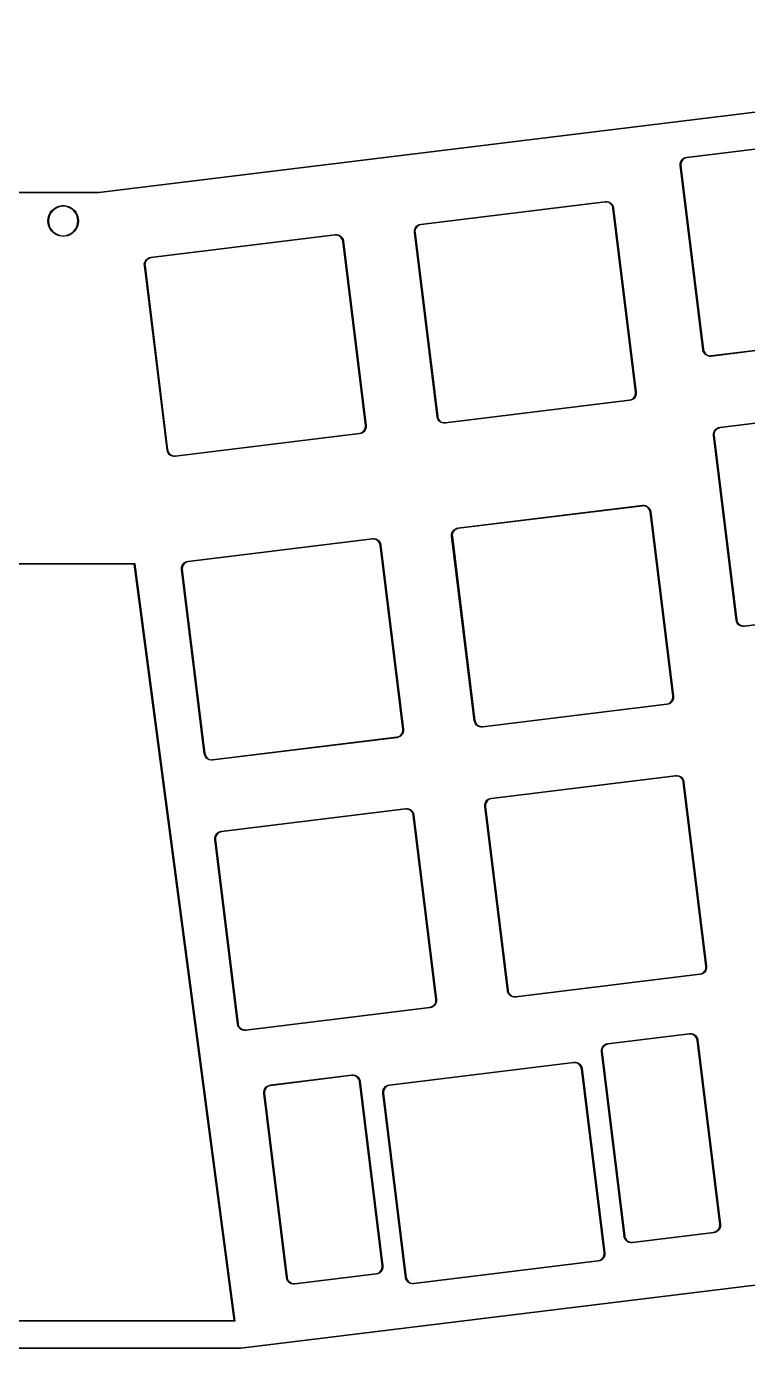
# Model space of a CAD drawing. Extents: x 33 to 269, y -131 to -39.
# Drawn here: x 159.8 to 210.3, y -131.2 to -38.6 of the extents above; entities that cross this region are included whole.
import ezdxf

# ---------------------------------------------------------------- set-up
doc = ezdxf.new("R2010")
doc.units = 0
doc.layers.add('BLACK', color=7, linetype='CONTINUOUS')

msp = doc.modelspace()

# ---------------------------------------------------------------- linework, layer by layer
at = {"layer": 'BLACK', "linetype": 'CONTINUOUS'}
for p, q in [((259.345645, -38.685517), (164.830672, -50.292414)), ((164.832996, -50.243669), (259.364597, -38.634731)), ((205.99941, -47.785215), (218.896473, -46.199739)), ((218.896529, -46.248192), (205.999467, -47.833669)), ((205.560101, -48.136668), (205.610047, -48.030235)), ((205.644537, -48.061942), (205.595672, -48.17708)), ((205.610047, -48.030235), (205.682424, -47.937584)), ((205.721536, -47.963373), (205.644537, -48.061942)), ((205.682424, -47.937584), (205.773602, -47.86336)), ((205.821422, -47.888091), (205.721536, -47.963373)), ((205.773602, -47.86336), (205.87901, -47.811286)), ((205.937388, -47.841226), (205.821422, -47.888091)), ((205.87901, -47.811286), (205.993362, -47.783972)), ((205.999108, -47.833642), (205.937388, -47.841226)), ((205.993362, -47.783972), (205.993371, -47.784042)), ((205.993371, -47.784042), (205.99941, -47.785215)), ((205.999467, -47.833669), (205.999108, -47.833642)), ((205.53509, -48.251546), (205.560101, -48.136668)), ((205.536267, -48.369097), (205.53509, -48.251546)), ((205.536267, -48.369109), (205.536267, -48.369097)), ((207.123624, -61.281472), (205.536267, -48.369109)), ((205.595672, -48.17708), (205.578271, -48.300941)), ((205.578271, -48.300941), (205.585895, -48.363014)), ((205.585895, -48.363014), (205.584721, -48.369053)), ((205.584721, -48.369053), (207.169022, -61.256561)), ((164.819661, -50.290688), (137.83446, -50.25967)), ((137.842768, -50.211581), (164.827655, -50.2426)), ((164.820944, -50.291691), (164.819661, -50.290688)), ((164.830672, -50.292414), (164.820944, -50.291691)), ((164.827655, -50.2426), (164.832996, -50.243669)), ((187.381607, -52.470327), (200.27867, -50.884851)), ((200.27867, -50.884851), (200.278681, -50.884851)), ((200.278681, -50.884851), (200.39623, -50.883668)), ((200.39623, -50.883668), (200.511107, -50.908677)), ((161.32865, -51.8628), (161.417075, -51.68522)), ((161.474678, -51.67892), (161.379499, -51.856986)), ((161.417075, -51.68522), (161.536623, -51.526912)), ((161.602766, -51.522843), (161.474678, -51.67892)), ((161.536623, -51.526912), (161.683226, -51.393266)), ((161.758843, -51.394755), (161.602766, -51.522843)), ((161.683226, -51.393266), (161.851889, -51.288834)), ((161.936909, -51.299576), (161.758843, -51.394755)), ((161.851889, -51.288834), (162.03687, -51.217172)), ((162.130123, -51.240965), (161.936909, -51.299576)), ((162.03687, -51.217172), (162.23187, -51.180721)), ((162.331058, -51.221175), (162.130123, -51.240965)), ((162.23187, -51.180721), (162.430246, -51.180721)), ((162.531993, -51.240965), (162.331058, -51.221175)), ((162.430246, -51.180721), (162.625246, -51.217172)), ((162.725207, -51.299576), (162.531993, -51.240965)), ((162.625246, -51.217172), (162.810227, -51.288834)), ((162.903273, -51.394755), (162.725207, -51.299576)), ((162.810227, -51.288834), (162.97889, -51.393266)), ((163.05935, -51.522843), (162.903273, -51.394755)), ((162.97889, -51.393266), (163.125493, -51.526912)), ((163.187438, -51.67892), (163.05935, -51.522843)), ((163.125493, -51.526912), (163.245041, -51.68522)), ((163.282617, -51.856986), (163.187438, -51.67892)), ((163.245041, -51.68522), (163.333466, -51.8628)), ((200.278726, -50.933304), (187.381664, -52.518781)), ((200.284766, -50.934478), (200.278726, -50.933304)), ((200.346837, -50.926852), (200.284766, -50.934478)), ((200.470696, -50.944249), (200.346837, -50.926852)), ((200.58583, -50.993114), (200.470696, -50.944249)), ((200.511107, -50.908677), (200.617538, -50.958625)), ((200.684392, -51.070116), (200.58583, -50.993114)), ((200.617538, -50.958625), (200.710185, -51.031005)), ((200.759663, -51.170006), (200.684392, -51.070116)), ((200.710185, -51.031005), (200.7844, -51.122188)), ((200.806513, -51.285975), (200.759663, -51.170006)), ((200.7844, -51.122188), (200.836462, -51.227601)), ((200.814118, -51.347941), (200.806513, -51.285975)), ((200.81411, -51.348051), (200.814118, -51.347941)), ((202.399585, -64.245111), (200.81411, -51.348051)), ((200.836462, -51.227601), (200.863759, -51.341956)), ((200.863738, -51.341959), (200.862564, -51.347995)), ((200.862564, -51.347995), (202.44804, -64.245057)), ((200.863759, -51.341956), (200.863738, -51.341959)), ((161.256058, -52.251135), (161.274362, -52.053604)), ((161.274362, -52.448666), (161.256058, -52.251135)), ((161.274362, -52.053604), (161.32865, -51.8628)), ((161.32865, -52.63947), (161.274362, -52.448666)), ((161.320888, -52.0502), (161.301098, -52.251135)), ((161.301098, -52.251135), (161.320888, -52.45207)), ((161.379499, -51.856986), (161.320888, -52.0502)), ((161.320888, -52.45207), (161.379499, -52.645284)), ((161.417075, -52.81705), (161.32865, -52.63947)), ((161.379499, -52.645284), (161.474678, -52.82335)), ((163.187438, -52.82335), (163.282617, -52.645284)), ((163.333466, -52.63947), (163.245041, -52.81705)), ((163.341228, -52.0502), (163.282617, -51.856986)), ((163.282617, -52.645284), (163.341228, -52.45207)), ((163.333466, -51.8628), (163.387754, -52.053604)), ((163.387754, -52.448666), (163.333466, -52.63947)), ((163.361018, -52.251135), (163.341228, -52.0502)), ((163.341228, -52.45207), (163.361018, -52.251135)), ((163.387754, -52.053604), (163.406058, -52.251135)), ((163.406058, -52.251135), (163.387754, -52.448666)), ((186.942293, -52.821776), (186.992238, -52.71534)), ((187.026729, -52.747046), (186.977865, -52.862187)), ((186.992238, -52.71534), (187.064615, -52.622686)), ((187.103727, -52.648475), (187.026729, -52.747046)), ((187.064615, -52.622686), (187.155793, -52.54846)), ((187.203614, -52.57319), (187.103727, -52.648475)), ((187.155793, -52.54846), (187.261203, -52.496383)), ((187.319582, -52.526322), (187.203614, -52.57319)), ((187.261203, -52.496383), (187.375557, -52.469067)), ((187.381217, -52.518747), (187.319582, -52.526322)), ((187.375557, -52.469067), (187.375568, -52.469154)), ((187.375568, -52.469154), (187.381607, -52.470327)), ((187.381664, -52.518781), (187.381217, -52.518747)), ((161.536623, -52.975358), (161.417075, -52.81705)), ((161.474678, -52.82335), (161.602766, -52.979427)), ((161.683226, -53.109004), (161.536623, -52.975358)), ((161.602766, -52.979427), (161.758843, -53.107515)), ((161.851889, -53.213436), (161.683226, -53.109004)), ((161.758843, -53.107515), (161.936909, -53.202694)), ((162.03687, -53.285098), (161.851889, -53.213436)), ((161.936909, -53.202694), (162.130123, -53.261305)), ((162.23187, -53.321549), (162.03687, -53.285098)), ((162.130123, -53.261305), (162.331058, -53.281095)), ((162.430246, -53.321549), (162.23187, -53.321549)), ((162.331058, -53.281095), (162.531993, -53.261305)), ((162.625246, -53.285098), (162.430246, -53.321549)), ((162.531993, -53.261305), (162.725207, -53.202694)), ((162.810227, -53.213436), (162.625246, -53.285098)), ((162.725207, -53.202694), (162.903273, -53.107515)), ((162.97889, -53.109004), (162.810227, -53.213436)), ((162.903273, -53.107515), (163.05935, -52.979427)), ((163.125493, -52.975358), (162.97889, -53.109004)), ((163.05935, -52.979427), (163.187438, -52.82335)), ((163.245041, -52.81705), (163.125493, -52.975358)), ((168.473604, -54.791937), (181.370666, -53.206462)), ((181.370722, -53.254915), (168.47366, -54.840392)), ((181.370666, -53.206462), (181.370667, -53.206462)), ((181.370667, -53.206462), (181.370668, -53.206462)), ((181.370668, -53.206462), (181.370678, -53.206462)), ((181.370678, -53.206462), (181.488215, -53.2053)), ((181.376758, -53.25609), (181.370722, -53.254915)), ((181.438821, -53.248476), (181.376758, -53.25609)), ((181.56266, -53.265891), (181.438821, -53.248476)), ((181.488215, -53.2053), (181.603073, -53.230324)), ((181.677772, -53.314765), (181.56266, -53.265891)), ((181.603073, -53.230324), (181.709483, -53.280279)), ((181.776311, -53.391768), (181.677772, -53.314765)), ((181.709483, -53.280279), (181.802109, -53.35266)), ((181.851562, -53.491651), (181.776311, -53.391768)), ((181.802109, -53.35266), (181.876305, -53.443839)), ((181.898397, -53.607607), (181.851562, -53.491651)), ((181.876305, -53.443839), (181.928352, -53.549241)), ((181.906011, -53.669671), (181.898397, -53.607607)), ((181.906106, -53.669659), (181.906011, -53.669671)), ((181.906106, -53.669662), (181.906106, -53.669659)), ((183.491581, -66.566723), (181.906106, -53.669662)), ((181.928352, -53.549241), (181.955639, -53.663583)), ((181.955734, -53.663571), (181.95456, -53.669606)), ((181.95456, -53.669606), (183.540036, -66.566668)), ((181.955639, -53.663583), (181.955734, -53.663571)), ((186.917284, -52.936657), (186.942293, -52.821776)), ((186.918464, -53.054209), (186.917284, -52.936657)), ((186.918464, -53.054221), (186.918464, -53.054209)), ((188.505821, -65.966584), (186.918464, -53.054221)), ((186.977865, -52.862187), (186.960466, -52.986052)), ((186.960466, -52.986052), (186.968092, -53.048126)), ((186.968091, -53.048126), (186.966917, -53.054163)), ((186.966917, -53.054163), (188.551219, -65.941674)), ((186.968092, -53.048126), (186.968091, -53.048126)), ((168.009298, -55.258283), (168.034322, -55.143425)), ((168.01046, -55.375829), (168.009298, -55.258283)), ((168.01046, -55.375832), (168.01046, -55.375829)), ((169.597817, -68.288195), (168.01046, -55.375832)), ((168.034322, -55.143425), (168.084278, -55.037015)), ((168.069889, -55.183838), (168.052474, -55.307677)), ((168.052474, -55.307677), (168.060088, -55.36974)), ((168.060088, -55.36974), (168.058914, -55.375775)), ((168.058914, -55.375775), (169.643215, -68.263285)), ((168.118764, -55.068727), (168.069889, -55.183838)), ((168.084278, -55.037015), (168.156659, -54.94439)), ((168.195767, -54.970188), (168.118764, -55.068727)), ((168.156659, -54.94439), (168.247837, -54.870194)), ((168.295649, -54.894936), (168.195767, -54.970188)), ((168.247837, -54.870194), (168.353239, -54.818147)), ((168.411605, -54.848101), (168.295649, -54.894936)), ((168.353239, -54.818147), (168.467581, -54.790859)), ((168.473669, -54.840487), (168.411605, -54.848101)), ((168.467581, -54.790859), (168.467569, -54.790764)), ((168.467569, -54.790764), (168.473604, -54.791937)), ((168.47366, -54.840392), (168.473657, -54.840391)), ((168.473657, -54.840391), (168.473657, -54.840392)), ((168.473657, -54.840392), (168.473669, -54.840487)), ((220.602698, -60.143839), (207.705637, -61.729315)), ((207.711732, -61.680104), (220.602643, -60.095385)), ((207.126286, -61.283552), (207.123624, -61.281472)), ((207.150528, -61.3851), (207.126286, -61.283552)), ((207.202582, -61.490502), (207.150528, -61.3851)), ((207.169022, -61.256561), (207.172804, -61.264672)), ((207.172804, -61.264672), (207.17286, -61.264665)), ((207.17286, -61.264665), (207.180477, -61.326731)), ((207.180477, -61.326731), (207.227321, -61.442688)), ((207.276785, -61.58168), (207.202582, -61.490502)), ((207.227321, -61.442688), (207.30258, -61.542571)), ((207.369416, -61.654059), (207.276785, -61.58168)), ((207.30258, -61.542571), (207.401126, -61.619573)), ((207.475831, -61.704012), (207.369416, -61.654059)), ((207.401126, -61.619573), (207.516244, -61.668445)), ((207.590693, -61.729034), (207.475831, -61.704012)), ((207.516244, -61.668445), (207.640087, -61.685858)), ((207.695149, -61.727998), (207.590693, -61.729034)), ((207.640087, -61.685858), (207.702153, -61.678242)), ((207.695909, -61.728592), (207.695149, -61.727998)), ((207.705637, -61.729315), (207.695909, -61.728592)), ((207.702153, -61.678242), (207.711732, -61.680104)), ((189.093929, -66.365216), (201.98484, -64.780497)), ((201.984833, -64.780414), (202.046897, -64.772799)), ((201.984843, -64.780497), (201.984833, -64.780414)), ((201.98484, -64.780497), (201.984842, -64.780497)), ((201.984842, -64.780497), (201.984843, -64.780497)), ((202.046897, -64.772799), (202.162854, -64.725963)), ((202.210667, -64.750705), (202.105264, -64.802753)), ((202.162854, -64.725963), (202.262738, -64.650709)), ((202.301846, -64.676507), (202.210667, -64.750705)), ((202.262738, -64.650709), (202.33974, -64.552168)), ((202.374227, -64.583879), (202.301846, -64.676507)), ((202.33974, -64.552168), (202.388614, -64.437054)), ((202.424181, -64.477467), (202.374227, -64.583879)), ((202.388614, -64.437054), (202.406027, -64.313213)), ((202.398412, -64.251149), (202.399585, -64.245111)), ((202.406027, -64.313213), (202.398412, -64.251149)), ((202.449204, -64.362607), (202.424181, -64.477467)), ((202.44804, -64.245057), (202.448039, -64.245069)), ((202.448039, -64.245069), (202.449204, -64.362607)), ((201.984895, -64.828951), (189.087834, -66.414427)), ((201.990931, -64.830125), (201.984895, -64.828951)), ((202.105264, -64.802753), (201.990921, -64.830042)), ((201.990921, -64.830042), (201.990931, -64.830125)), ((208.321019, -66.693219), (221.218084, -65.107743)), ((221.218141, -65.156196), (208.321078, -66.741673)), ((183.480607, -66.758673), (183.498022, -66.634826)), ((183.490408, -66.572759), (183.491581, -66.566723)), ((183.498022, -66.634826), (183.490408, -66.572759)), ((183.540036, -66.566668), (183.540035, -66.56668)), ((183.540035, -66.56668), (183.541197, -66.684223)), ((188.508474, -65.968657), (188.505821, -65.966584)), ((188.53272, -66.070213), (188.508474, -65.968657)), ((188.584776, -66.175615), (188.53272, -66.070213)), ((188.551219, -65.941674), (188.555001, -65.949784)), ((188.555001, -65.949784), (188.555049, -65.949778)), ((188.555049, -65.949778), (188.562668, -66.011843)), ((188.562668, -66.011843), (188.609514, -66.127801)), ((188.65898, -66.266792), (188.584776, -66.175615)), ((188.609514, -66.127801), (188.684775, -66.227683)), ((188.751612, -66.339171), (188.65898, -66.266792)), ((188.684775, -66.227683), (188.783322, -66.304684)), ((188.858027, -66.389124), (188.751612, -66.339171)), ((188.783322, -66.304684), (188.89844, -66.353557)), ((188.972889, -66.414146), (188.858027, -66.389124)), ((188.89844, -66.353557), (189.022284, -66.37097)), ((189.077347, -66.413111), (188.972889, -66.414146)), ((189.022284, -66.37097), (189.08435, -66.363354)), ((189.078106, -66.413704), (189.077347, -66.413111)), ((189.087834, -66.414427), (189.078106, -66.413704)), ((189.08435, -66.363354), (189.093929, -66.365216)), ((183.076892, -67.150561), (170.17983, -68.736038)), ((170.185923, -68.686827), (183.076833, -67.102108)), ((183.076833, -67.102096), (183.138899, -67.094471)), ((183.076833, -67.102108), (183.076833, -67.102096)), ((183.082932, -67.151735), (183.076892, -67.150561)), ((183.197272, -67.124414), (183.08293, -67.151723)), ((183.08293, -67.151723), (183.082932, -67.151735)), ((183.138899, -67.094471), (183.254855, -67.047615)), ((183.302672, -67.07235), (183.197272, -67.124414)), ((183.254855, -67.047615), (183.354735, -66.972347)), ((183.393845, -66.998139), (183.302672, -67.07235)), ((183.354735, -66.972347), (183.431735, -66.873795)), ((183.466222, -66.905504), (183.393845, -66.998139)), ((183.431735, -66.873795), (183.480607, -66.758673)), ((183.516174, -66.799087), (183.466222, -66.905504)), ((183.541197, -66.684223), (183.516174, -66.799087)), ((207.8567, -67.15955), (207.88171, -67.044672)), ((207.857878, -67.277101), (207.8567, -67.15955)), ((207.857878, -67.277113), (207.857878, -67.277101)), ((209.445235, -80.189476), (207.857878, -67.277113)), ((207.88171, -67.044672), (207.931656, -66.938239)), ((207.917281, -67.085084), (207.899881, -67.208945)), ((207.899881, -67.208945), (207.907506, -67.271018)), ((207.907505, -67.271018), (207.906331, -67.277055)), ((207.906331, -67.277055), (209.490633, -80.164567)), ((207.907506, -67.271018), (207.907505, -67.271018)), ((207.966146, -66.969946), (207.917281, -67.085084)), ((207.931656, -66.938239), (208.004034, -66.845588)), ((208.043146, -66.871378), (207.966146, -66.969946)), ((208.004034, -66.845588), (208.095212, -66.771365)), ((208.143032, -66.796097), (208.043146, -66.871378)), ((208.095212, -66.771365), (208.200621, -66.719292)), ((208.258999, -66.749234), (208.143032, -66.796097)), ((208.200621, -66.719292), (208.314974, -66.69198)), ((208.320739, -66.741647), (208.258999, -66.749234)), ((208.314974, -66.69198), (208.314982, -66.692046)), ((208.314982, -66.692046), (208.321019, -66.693219)), ((208.321078, -66.741673), (208.320739, -66.741647)), ((169.600464, -68.290263), (169.597817, -68.288195)), ((169.624713, -68.391825), (169.600464, -68.290263)), ((169.676771, -68.497226), (169.624713, -68.391825)), ((169.643215, -68.263285), (169.646997, -68.271394)), ((169.646997, -68.271394), (169.647041, -68.271389)), ((169.647041, -68.271389), (169.654661, -68.333454)), ((169.654661, -68.333454), (169.701509, -68.449411)), ((169.701509, -68.449411), (169.77677, -68.549293)), ((169.750976, -68.588401), (169.676771, -68.497226)), ((169.843608, -68.66078), (169.750976, -68.588401)), ((169.77677, -68.549293), (169.875318, -68.626293)), ((169.950023, -68.710733), (169.843608, -68.66078)), ((169.875318, -68.626293), (169.990436, -68.675166)), ((170.064885, -68.735755), (169.950023, -68.710733)), ((169.990436, -68.675166), (170.11428, -68.69258)), ((170.169342, -68.734721), (170.064885, -68.735755)), ((170.11428, -68.69258), (170.176346, -68.684965)), ((170.170102, -68.735315), (170.169342, -68.734721)), ((170.17983, -68.736038), (170.170102, -68.735315)), ((170.176346, -68.684965), (170.185923, -68.686827)), ((189.993418, -73.741831), (202.890483, -72.156355)), ((202.890483, -72.156355), (202.890494, -72.156355)), ((202.890494, -72.156355), (203.008041, -72.155175)), ((203.008041, -72.155175), (203.122916, -72.180187)), ((203.122916, -72.180187), (203.229344, -72.230135)), ((202.89054, -72.204808), (189.993477, -73.790285)), ((202.896579, -72.205982), (202.89054, -72.204808)), ((202.958648, -72.198358), (202.896579, -72.205983)), ((202.896579, -72.205983), (202.896579, -72.205982)), ((203.082504, -72.215758), (202.958648, -72.198358)), ((203.197635, -72.264624), (203.082504, -72.215758)), ((203.296193, -72.341626), (203.197635, -72.264624)), ((203.229344, -72.230135), (203.321987, -72.302515)), ((203.371461, -72.441515), (203.296193, -72.341626)), ((203.321987, -72.302515), (203.396199, -72.393698)), ((203.418308, -72.557482), (203.371461, -72.441515)), ((203.396199, -72.393698), (203.448259, -72.499109)), ((203.425924, -72.619537), (203.418308, -72.557482)), ((203.425923, -72.619555), (203.425924, -72.619537)), ((205.011398, -85.516615), (203.425923, -72.619555)), ((203.448259, -72.499109), (203.475554, -72.613463)), ((203.475551, -72.613463), (203.474377, -72.619499)), ((203.474377, -72.619499), (205.059853, -85.516561)), ((203.475554, -72.613463), (203.475551, -72.613463)), ((189.554106, -74.09328), (189.60405, -73.986845)), ((189.638541, -74.018551), (189.589677, -74.133692)), ((189.60405, -73.986845), (189.676427, -73.894191)), ((189.71554, -73.919981), (189.638541, -74.018551)), ((189.676427, -73.894191), (189.767607, -73.819967)), ((189.815427, -73.844698), (189.71554, -73.919981)), ((189.767607, -73.819967), (189.873017, -73.767892)), ((189.931396, -73.797832), (189.815427, -73.844698)), ((189.873017, -73.767892), (189.987372, -73.740579)), ((189.993071, -73.790254), (189.931396, -73.797832)), ((189.987372, -73.740579), (189.987381, -73.740658)), ((189.987381, -73.740658), (189.993418, -73.741831)), ((189.993477, -73.790285), (189.993071, -73.790254)), ((171.085415, -76.063442), (183.982479, -74.477966)), ((183.982536, -74.526419), (171.085474, -76.111895)), ((183.982479, -74.477966), (183.98249, -74.477966)), ((183.98249, -74.477966), (184.100043, -74.476786)), ((183.988574, -74.527593), (183.982536, -74.526419)), ((184.050648, -74.519968), (183.988574, -74.527594)), ((183.988574, -74.527594), (183.988574, -74.527593)), ((184.174512, -74.537367), (184.050648, -74.519968)), ((184.100043, -74.476786), (184.214924, -74.501795)), ((184.289653, -74.586231), (184.174512, -74.537367)), ((184.214924, -74.501795), (184.32136, -74.55174)), ((184.388225, -74.66323), (184.289653, -74.586231)), ((184.32136, -74.55174), (184.414013, -74.624117)), ((184.463509, -74.763116), (184.388225, -74.66323)), ((184.414013, -74.624117), (184.488239, -74.715296)), ((184.510376, -74.879085), (184.463509, -74.763116)), ((184.488239, -74.715296), (184.540316, -74.820705)), ((184.517951, -74.94073), (184.510376, -74.879085)), ((184.517919, -74.941166), (184.517951, -74.94073)), ((186.103395, -87.838228), (184.517919, -74.941166)), ((184.540316, -74.820705), (184.567631, -74.935059)), ((184.567546, -74.93507), (184.566372, -74.941109)), ((184.566372, -74.941109), (186.151849, -87.838172)), ((184.567631, -74.935059), (184.567546, -74.93507)), ((189.529097, -74.208161), (189.554106, -74.09328)), ((189.530278, -74.325701), (189.529097, -74.208161)), ((189.530277, -74.325725), (189.530278, -74.325701)), ((191.117634, -87.238088), (189.530277, -74.325725)), ((189.589677, -74.133692), (189.572279, -74.257556)), ((189.572279, -74.257556), (189.579905, -74.319629)), ((189.579904, -74.319629), (189.57873, -74.325666)), ((189.57873, -74.325666), (191.163032, -87.213178)), ((189.579905, -74.319629), (189.579904, -74.319629)), ((135.332574, -76.228037), (167.331058, -76.226135)), ((167.308892, -76.274233), (135.351055, -76.276133)), ((174.304457, -129.226136), (167.308892, -76.274233)), ((167.331058, -76.226135), (167.3362, -76.227157)), ((167.3362, -76.227157), (167.337518, -76.226984)), ((167.337518, -76.226984), (167.338285, -76.227572)), ((167.338285, -76.227572), (167.340625, -76.228038)), ((167.340625, -76.228038), (167.346316, -76.233729)), ((167.346316, -76.233729), (167.352703, -76.238626)), ((167.352703, -76.238626), (167.352929, -76.240342)), ((167.352929, -76.240342), (167.354155, -76.241568)), ((167.354155, -76.241568), (167.354155, -76.249616)), ((167.354155, -76.249616), (174.355843, -129.247862)), ((170.621111, -76.529781), (170.646133, -76.414917)), ((170.622273, -76.647333), (170.621111, -76.529781)), ((170.622273, -76.647336), (170.622273, -76.647333)), ((172.20963, -89.559699), (170.622273, -76.647336)), ((170.646133, -76.414917), (170.696085, -76.3085)), ((170.6817, -76.45533), (170.664286, -76.579177)), ((170.664286, -76.579177), (170.671901, -76.641245)), ((170.671901, -76.641245), (170.670727, -76.647279)), ((170.670727, -76.647279), (172.255028, -89.534789)), ((170.730572, -76.340209), (170.6817, -76.45533)), ((170.696085, -76.3085), (170.768462, -76.215864)), ((170.807572, -76.241657), (170.730572, -76.340209)), ((170.768462, -76.215864), (170.859637, -76.141654)), ((170.907453, -76.16639), (170.807572, -76.241657)), ((170.859637, -76.141654), (170.965037, -76.089591)), ((171.02341, -76.119535), (170.907453, -76.16639)), ((170.965037, -76.089591), (171.079379, -76.062284)), ((171.085476, -76.111911), (171.02341, -76.119535)), ((171.079379, -76.062284), (171.079378, -76.062269)), ((171.079378, -76.062269), (171.085415, -76.063442)), ((171.085474, -76.111895), (171.085476, -76.111911)), ((222.924308, -79.051843), (210.027248, -80.637319)), ((210.033343, -80.588108), (222.924254, -79.003389)), ((209.447878, -80.191541), (209.445235, -80.189476)), ((209.472125, -80.293107), (209.447878, -80.191541)), ((209.524182, -80.398511), (209.472125, -80.293107)), ((209.490633, -80.164567), (209.494415, -80.172676)), ((209.494415, -80.172676), (209.494456, -80.172671)), ((209.494456, -80.172671), (209.502074, -80.234737)), ((209.502074, -80.234737), (209.54892, -80.350696)), ((209.598387, -80.489689), (209.524182, -80.398511)), ((209.54892, -80.350696), (209.624182, -80.45058)), ((209.691021, -80.562068), (209.598387, -80.489689)), ((209.624182, -80.45058), (209.722731, -80.527581)), ((209.797438, -80.61202), (209.691021, -80.562068)), ((209.722731, -80.527581), (209.837851, -80.576452)), ((209.912303, -80.63704), (209.797438, -80.61202)), ((209.837851, -80.576452), (209.961697, -80.593864)), ((210.01676, -80.636002), (209.912303, -80.63704)), ((209.961697, -80.593864), (210.023763, -80.586245)), ((210.01752, -80.636596), (210.01676, -80.636002)), ((210.027248, -80.637319), (210.01752, -80.636596)), ((210.023763, -80.586245), (210.023763, -80.586246)), ((210.023763, -80.586246), (210.033343, -80.588108)), ((191.705742, -87.63672), (204.596653, -86.052001)), ((204.596646, -86.051924), (204.65871, -86.044308)), ((204.596655, -86.052001), (204.596646, -86.051924)), ((204.596653, -86.052001), (204.596654, -86.052001)), ((204.596654, -86.052001), (204.596655, -86.052001)), ((204.65871, -86.044308), (204.774667, -85.997469)), ((204.82248, -86.022211), (204.717078, -86.074261)), ((204.774667, -85.997469), (204.87455, -85.922215)), ((204.913658, -85.948011), (204.82248, -86.022211)), ((204.87455, -85.922215), (204.951551, -85.823672)), ((204.986038, -85.855383), (204.913658, -85.948011)), ((204.951551, -85.823672), (205.000425, -85.708558)), ((205.035993, -85.748971), (204.986038, -85.855383)), ((205.000425, -85.708558), (205.017839, -85.584717)), ((205.017839, -85.584717), (205.010224, -85.522653)), ((205.010224, -85.522653), (205.010225, -85.522653)), ((205.010225, -85.522653), (205.011398, -85.516615)), ((205.061015, -85.634111), (205.035993, -85.748971)), ((205.059853, -85.516561), (205.059852, -85.516573)), ((205.059852, -85.516573), (205.061015, -85.634111)), ((204.596707, -86.100455), (191.699647, -87.685931)), ((204.602745, -86.101629), (204.596707, -86.100455)), ((204.717078, -86.074261), (204.602735, -86.101552)), ((204.602735, -86.101552), (204.602745, -86.101629)), ((186.092449, -88.030197), (186.109847, -87.906339)), ((186.109847, -87.906339), (186.102221, -87.844268)), ((186.102221, -87.844268), (186.102222, -87.844268)), ((186.102222, -87.844268), (186.103395, -87.838228)), ((186.151849, -87.838172), (186.151847, -87.838195)), ((186.151847, -87.838195), (186.153031, -87.955732)), ((191.120266, -87.240144), (191.117634, -87.238088)), ((191.144517, -87.341721), (191.120266, -87.240144)), ((191.196576, -87.447124), (191.144517, -87.341721)), ((191.163032, -87.213178), (191.166814, -87.221287)), ((191.166814, -87.221287), (191.166845, -87.221284)), ((191.166845, -87.221284), (191.174465, -87.28335)), ((191.174465, -87.28335), (191.221313, -87.399309)), ((191.270783, -87.538301), (191.196576, -87.447124)), ((191.221313, -87.399309), (191.296577, -87.499192)), ((191.363418, -87.61068), (191.270783, -87.538301)), ((191.296577, -87.499192), (191.395127, -87.576193)), ((191.469836, -87.660632), (191.363418, -87.61068)), ((191.395127, -87.576193), (191.510249, -87.625064)), ((191.584701, -87.685652), (191.469836, -87.660632)), ((191.510249, -87.625064), (191.634096, -87.642476)), ((191.689159, -87.684614), (191.584701, -87.685652)), ((191.634096, -87.642476), (191.696162, -87.634858)), ((191.689919, -87.685208), (191.689159, -87.684614)), ((191.699647, -87.685931), (191.689919, -87.685208)), ((191.696162, -87.634858), (191.696163, -87.634858)), ((191.696163, -87.634858), (191.705742, -87.63672)), ((185.688703, -88.422066), (172.791643, -90.007542)), ((172.797738, -89.958331), (185.688649, -88.373612)), ((185.688649, -88.373612), (185.68865, -88.373612)), ((185.68865, -88.373612), (185.688651, -88.373612)), ((185.688651, -88.373612), (185.688742, -88.373618)), ((185.694741, -88.42324), (185.688703, -88.422066)), ((185.688742, -88.373618), (185.750724, -88.366012)), ((185.694743, -88.423258), (185.694741, -88.42324)), ((185.809098, -88.395961), (185.694743, -88.423258)), ((185.750724, -88.366012), (185.866693, -88.319163)), ((185.914511, -88.3439), (185.809098, -88.395961)), ((185.866693, -88.319163), (185.966582, -88.243892)), ((186.005694, -88.269685), (185.914511, -88.3439)), ((185.966582, -88.243892), (186.043584, -88.145331)), ((186.078074, -88.177039), (186.005694, -88.269685)), ((186.043584, -88.145331), (186.092449, -88.030197)), ((186.128021, -88.070609), (186.078074, -88.177039)), ((186.153031, -87.955732), (186.128021, -88.070609)), ((172.212254, -89.561749), (172.20963, -89.559699)), ((172.23651, -89.663333), (172.212254, -89.561749)), ((172.28857, -89.768736), (172.23651, -89.663333)), ((172.255028, -89.534789), (172.25881, -89.542898)), ((172.25881, -89.542898), (172.258835, -89.542895)), ((172.258835, -89.542895), (172.266456, -89.604961)), ((172.266456, -89.604961), (172.313307, -89.72092)), ((172.362778, -89.859912), (172.28857, -89.768736)), ((172.313307, -89.72092), (172.388572, -89.820803)), ((172.455414, -89.93229), (172.362778, -89.859912)), ((172.388572, -89.820803), (172.487123, -89.897803)), ((172.561832, -89.982242), (172.455414, -89.93229)), ((172.487123, -89.897803), (172.602244, -89.946675)), ((172.676697, -90.007262), (172.561832, -89.982242)), ((172.602244, -89.946675), (172.726092, -89.964087)), ((172.781156, -90.006226), (172.676697, -90.007262)), ((172.726092, -89.964087), (172.788159, -89.956469)), ((172.781915, -90.006819), (172.781156, -90.006226)), ((172.791643, -90.007542), (172.781915, -90.006819)), ((172.788159, -89.956469), (172.797738, -89.958331)), ((192.315032, -92.649835), (205.212094, -91.06436)), ((205.212151, -91.112813), (192.315089, -92.698289)), ((205.212094, -91.06436), (205.212105, -91.06436)), ((205.212105, -91.06436), (205.329651, -91.063183)), ((205.218189, -91.113987), (205.212151, -91.112813)), ((205.280258, -91.106364), (205.218189, -91.113988)), ((205.218189, -91.113988), (205.218189, -91.113987)), ((205.404111, -91.123766), (205.280258, -91.106364)), ((205.329651, -91.063183), (205.444523, -91.088195)), ((205.519239, -91.172634), (205.404111, -91.123766)), ((205.444523, -91.088195), (205.550948, -91.138145)), ((205.617794, -91.249636), (205.519239, -91.172634)), ((205.550948, -91.138145), (205.643589, -91.210526)), ((205.69306, -91.349524), (205.617794, -91.249636)), ((205.643589, -91.210526), (205.717799, -91.301708)), ((205.739904, -91.46549), (205.69306, -91.349524)), ((205.717799, -91.301708), (205.769855, -91.407118)), ((205.747521, -91.527559), (205.739904, -91.46549)), ((205.747534, -91.527558), (205.747521, -91.527559)), ((205.747534, -91.52756), (205.747534, -91.527558)), ((207.33301, -104.424622), (205.747534, -91.52756)), ((205.769855, -91.407118), (205.797149, -91.52147)), ((205.797162, -91.521468), (205.795988, -91.527503)), ((205.795988, -91.527503), (207.381464, -104.424566)), ((205.797149, -91.52147), (205.797162, -91.521468)), ((173.407027, -94.971446), (186.304087, -93.385971)), ((186.304144, -93.434425), (173.407084, -95.0199)), ((186.304087, -93.385971), (186.304088, -93.385971)), ((186.304088, -93.385971), (186.304089, -93.385971)), ((186.304089, -93.385971), (186.3041, -93.385971)), ((186.3041, -93.385971), (186.421652, -93.384793)), ((186.310184, -93.435599), (186.304144, -93.434425)), ((186.372257, -93.427974), (186.310184, -93.435599)), ((186.496119, -93.445375), (186.372257, -93.427974)), ((186.421652, -93.384793), (186.53653, -93.409804)), ((186.611257, -93.49424), (186.496119, -93.445375)), ((186.53653, -93.409804), (186.642964, -93.45975)), ((186.642964, -93.45975), (186.735615, -93.532127)), ((191.850728, -93.116177), (191.875751, -93.001315)), ((191.851888, -93.233727), (191.850728, -93.116177)), ((191.851888, -93.23373), (191.851888, -93.233727)), ((193.439245, -106.146093), (191.851888, -93.23373)), ((191.875751, -93.001315), (191.925704, -92.8949)), ((191.911318, -93.041728), (191.893902, -93.165573)), ((191.893902, -93.165573), (191.901516, -93.227639)), ((191.901516, -93.227639), (191.900342, -93.233674)), ((191.900342, -93.233674), (193.484643, -106.121183)), ((191.960191, -92.92661), (191.911318, -93.041728)), ((191.925704, -92.8949), (191.998082, -92.802267)), ((192.037191, -92.828061), (191.960191, -92.92661)), ((191.998082, -92.802267), (192.089256, -92.728061)), ((192.137072, -92.752798), (192.037191, -92.828061)), ((192.089256, -92.728061), (192.194656, -92.676001)), ((192.253028, -92.705947), (192.137072, -92.752798)), ((192.194656, -92.676001), (192.308998, -92.648698)), ((192.315093, -92.698325), (192.253028, -92.705947)), ((192.308998, -92.648698), (192.308993, -92.648662)), ((192.308993, -92.648662), (192.315032, -92.649835)), ((192.315089, -92.698289), (192.315089, -92.69829)), ((192.315089, -92.69829), (192.315093, -92.698325)), ((186.709825, -93.571239), (186.611257, -93.49424)), ((186.785107, -93.671125), (186.709825, -93.571239)), ((186.735615, -93.532127), (186.809838, -93.623305)), ((186.831972, -93.787092), (186.785107, -93.671125)), ((186.809838, -93.623305), (186.861912, -93.728714)), ((186.839555, -93.848811), (186.831972, -93.787092)), ((186.839529, -93.849171), (186.839555, -93.848811)), ((188.425005, -106.746233), (186.839529, -93.849171)), ((186.861912, -93.728714), (186.889226, -93.843067)), ((186.889156, -93.843075), (186.887982, -93.849114)), ((186.887982, -93.849114), (188.473459, -106.746177)), ((186.889226, -93.843067), (186.889156, -93.843075)), ((172.942721, -95.437786), (172.967742, -95.322922)), ((172.967742, -95.322922), (173.017694, -95.216505)), ((173.052181, -95.248214), (173.003309, -95.363335)), ((173.017694, -95.216505), (173.090072, -95.123869)), ((173.129181, -95.149662), (173.052181, -95.248214)), ((173.090072, -95.123869), (173.181247, -95.04966)), ((173.229063, -95.074396), (173.129181, -95.149662)), ((173.181247, -95.04966), (173.286648, -94.997598)), ((173.34502, -95.027543), (173.229063, -95.074396)), ((173.286648, -94.997598), (173.40099, -94.970293)), ((173.407086, -95.01992), (173.34502, -95.027543)), ((173.40099, -94.970293), (173.400988, -94.970273)), ((173.400988, -94.970273), (173.407027, -94.971446)), ((173.407084, -95.0199), (173.407084, -95.019901)), ((173.407084, -95.019901), (173.407086, -95.01992)), ((172.943883, -95.555328), (172.942721, -95.437786)), ((172.943883, -95.555341), (172.943883, -95.555328)), ((174.53124, -108.467704), (172.943883, -95.555341)), ((173.003309, -95.363335), (172.985896, -95.487182)), ((172.985896, -95.487182), (172.993512, -95.549249)), ((172.993511, -95.549249), (172.992337, -95.555284)), ((172.992337, -95.555284), (174.576638, -108.442795)), ((172.993512, -95.549249), (172.993511, -95.549249)), ((207.322036, -104.616563), (207.339451, -104.492722)), ((207.331836, -104.430658), (207.33301, -104.424622)), ((207.339451, -104.492722), (207.331836, -104.430658)), ((207.382626, -104.542117), (207.357602, -104.656976)), ((207.381464, -104.424566), (207.381463, -104.424567)), ((207.381463, -104.424567), (207.381464, -104.424568)), ((207.381464, -104.424568), (207.381464, -104.424569)), ((207.381464, -104.424569), (207.382626, -104.542117)), ((206.918318, -105.00846), (194.021258, -106.593936)), ((194.027353, -106.544725), (206.918264, -104.960006)), ((206.918257, -104.959934), (206.980321, -104.952318)), ((206.918266, -104.960006), (206.918257, -104.959934)), ((206.918264, -104.960006), (206.918265, -104.960006)), ((206.918265, -104.960006), (206.918266, -104.960006)), ((206.924356, -105.009634), (206.918318, -105.00846)), ((207.038689, -104.982269), (206.924347, -105.009562)), ((206.924347, -105.009562), (206.924356, -105.009634)), ((206.980321, -104.952318), (207.096278, -104.905477)), ((207.144091, -104.930217), (207.038689, -104.982269)), ((207.096278, -104.905477), (207.19616, -104.830221)), ((207.235268, -104.856017), (207.144091, -104.930217)), ((207.19616, -104.830221), (207.273162, -104.731678)), ((207.307648, -104.763388), (207.235268, -104.856017)), ((207.273162, -104.731678), (207.322036, -104.616563)), ((207.357602, -104.656976), (207.307648, -104.763388)), ((193.441857, -106.148133), (193.439245, -106.146093)), ((193.466114, -106.24973), (193.441857, -106.148133)), ((193.518175, -106.355134), (193.466114, -106.24973)), ((193.484643, -106.121183), (193.488425, -106.129292)), ((193.488425, -106.129292), (193.48844, -106.12929)), ((193.48844, -106.12929), (193.496061, -106.191358)), ((193.496061, -106.191358), (193.542912, -106.307318)), ((193.592385, -106.446312), (193.518175, -106.355134)), ((193.542912, -106.307318), (193.618178, -106.407202)), ((193.618178, -106.407202), (193.716731, -106.484202)), ((188.010314, -107.330071), (175.113253, -108.915547)), ((175.119348, -108.866336), (188.010259, -107.281617)), ((188.010259, -107.281617), (188.01026, -107.281617)), ((188.01026, -107.281617), (188.010373, -107.281625)), ((188.016352, -107.331245), (188.010314, -107.330071)), ((188.010373, -107.281625), (188.072335, -107.274021)), ((188.016354, -107.331267), (188.016352, -107.331245)), ((188.130709, -107.303968), (188.016354, -107.331267)), ((188.072335, -107.274021), (188.188303, -107.22717)), ((188.23612, -107.251905), (188.130709, -107.303968)), ((188.188303, -107.22717), (188.288192, -107.151898)), ((188.327303, -107.17769), (188.23612, -107.251905)), ((188.288192, -107.151898), (188.365194, -107.053336)), ((188.399683, -107.085044), (188.327303, -107.17769)), ((188.365194, -107.053336), (188.414059, -106.938202)), ((188.44963, -106.978613), (188.399683, -107.085044)), ((188.414059, -106.938202), (188.431458, -106.814344)), ((188.431458, -106.814344), (188.423831, -106.752273)), ((188.423831, -106.752273), (188.423832, -106.752273)), ((188.423832, -106.752273), (188.425005, -106.746233)), ((188.47464, -106.863737), (188.44963, -106.978613)), ((188.473459, -106.746177), (188.473458, -106.746188)), ((188.473458, -106.746188), (188.47464, -106.863737)), ((193.685023, -106.51869), (193.592385, -106.446312)), ((193.791443, -106.568641), (193.685023, -106.51869)), ((193.716731, -106.484202), (193.831856, -106.533072)), ((193.90631, -106.593659), (193.791443, -106.568641)), ((193.831856, -106.533072), (193.955705, -106.550482)), ((194.010771, -106.59262), (193.90631, -106.593659)), ((193.955705, -106.550482), (194.017773, -106.542862)), ((194.01153, -106.593213), (194.010771, -106.59262)), ((194.021258, -106.593936), (194.01153, -106.593213)), ((194.017773, -106.542862), (194.017773, -106.542863)), ((194.017773, -106.542863), (194.027353, -106.544725)), ((174.533846, -108.46974), (174.53124, -108.467704)), ((174.558107, -108.571342), (174.533846, -108.46974)), ((174.610169, -108.676745), (174.558107, -108.571342)), ((174.576638, -108.442795), (174.58042, -108.450903)), ((174.58042, -108.450903), (174.58043, -108.450901)), ((174.58043, -108.450901), (174.588052, -108.512969)), ((174.588052, -108.512969), (174.634905, -108.628929)), ((174.68438, -108.767922), (174.610169, -108.676745)), ((174.634905, -108.628929), (174.710173, -108.728812)), ((174.777018, -108.8403), (174.68438, -108.767922)), ((174.710173, -108.728812), (174.808726, -108.805812)), ((174.883438, -108.890251), (174.777018, -108.8403)), ((174.808726, -108.805812), (174.923851, -108.854682)), ((174.998305, -108.915269), (174.883438, -108.890251)), ((174.923851, -108.854682), (175.0477, -108.872093)), ((175.102766, -108.914231), (174.998305, -108.915269)), ((175.0477, -108.872093), (175.109768, -108.864474)), ((175.103525, -108.914824), (175.102766, -108.914231)), ((175.113253, -108.915547), (175.103525, -108.914824)), ((175.109768, -108.864474), (175.119348, -108.866336)), ((200.476245, -109.833312), (206.177357, -109.131392)), ((206.17742, -109.179847), (200.47631, -109.881768)), ((206.177357, -109.131392), (206.177358, -109.131392)), ((206.177358, -109.131392), (206.177359, -109.131392)), ((206.177359, -109.131392), (206.294917, -109.130229)), ((206.183447, -109.18102), (206.17742, -109.179847)), ((206.245518, -109.173404), (206.183447, -109.18102)), ((206.369374, -109.190816), (206.245518, -109.173404)), ((206.294917, -109.130229), (206.409787, -109.155249)), ((206.484505, -109.239686), (206.369374, -109.190816)), ((206.409787, -109.155249), (206.516212, -109.205197)), ((206.516212, -109.205197), (206.608858, -109.277571)), ((200.036944, -110.184773), (200.086891, -110.078343)), ((200.12138, -110.110051), (200.072514, -110.225185)), ((200.086891, -110.078343), (200.15927, -109.985697)), ((200.198381, -110.011488), (200.12138, -110.110051)), ((200.15927, -109.985697), (200.25045, -109.911479)), ((200.298268, -109.936213), (200.198381, -110.011488)), ((200.25045, -109.911479), (200.355859, -109.859413)), ((200.414235, -109.889357), (200.298268, -109.936213)), ((200.355859, -109.859413), (200.470212, -109.832108)), ((200.47614, -109.881755), (200.414235, -109.889357)), ((200.470212, -109.832108), (200.470216, -109.83214)), ((200.470216, -109.83214), (200.476245, -109.833312)), ((200.47631, -109.881768), (200.47614, -109.881755)), ((206.58307, -109.316682), (206.484505, -109.239686)), ((206.658353, -109.416562), (206.58307, -109.316682)), ((206.608858, -109.277571), (206.683081, -109.368742)), ((206.705226, -109.53252), (206.658353, -109.416562)), ((206.683081, -109.368742), (206.73516, -109.47414)), ((206.71282, -109.59427), (206.705226, -109.53252)), ((206.712797, -109.594591), (206.71282, -109.59427)), ((208.298272, -122.491654), (206.712797, -109.594591)), ((206.73516, -109.47414), (206.762486, -109.588484)), ((206.762424, -109.588492), (206.76125, -109.594533)), ((206.76125, -109.594533), (208.346726, -122.491597)), ((206.762486, -109.588484), (206.762424, -109.588492)), ((200.011932, -110.299649), (200.036944, -110.184773)), ((200.01311, -110.417197), (200.011932, -110.299649)), ((200.01311, -110.417209), (200.01311, -110.417197)), ((201.598586, -123.314272), (200.01311, -110.417209)), ((200.072514, -110.225185), (200.055113, -110.349043)), ((200.055113, -110.349043), (200.062738, -110.411114)), ((200.062737, -110.411114), (200.061563, -110.417151)), ((200.061563, -110.417151), (201.647039, -123.31421)), ((200.062738, -110.411114), (200.062737, -110.411114)), ((185.182641, -112.718644), (198.079703, -111.133169)), ((198.073609, -111.182378), (185.182697, -112.767099)), ((198.083184, -111.184242), (198.073609, -111.182378)), ((198.079703, -111.133169), (198.089431, -111.133892)), ((198.145252, -111.176631), (198.083184, -111.184243)), ((198.083184, -111.184243), (198.083184, -111.184242)), ((198.089431, -111.133892), (198.090191, -111.134486)), ((198.090191, -111.134486), (198.19465, -111.13346)), ((198.269098, -111.194051), (198.145252, -111.176631)), ((198.19465, -111.13346), (198.309511, -111.158486)), ((198.384218, -111.242925), (198.269098, -111.194051)), ((198.309511, -111.158486), (198.415927, -111.208438)), ((198.482771, -111.319922), (198.384218, -111.242925)), ((198.415927, -111.208438), (198.508562, -111.280813)), ((198.558043, -111.419799), (198.482771, -111.319922)), ((198.508562, -111.280813), (198.582775, -111.371982)), ((198.604907, -111.535752), (198.558043, -111.419799)), ((198.582775, -111.371982), (198.634845, -111.477377)), ((198.612536, -111.597817), (198.604907, -111.535752)), ((198.612537, -111.597817), (198.612536, -111.597817)), ((198.616317, -111.60592), (198.612537, -111.597817)), ((200.200619, -124.493431), (198.616317, -111.60592)), ((198.634845, -111.477377), (198.659121, -111.578983)), ((198.659121, -111.578983), (198.661716, -111.581011)), ((198.661716, -111.581011), (200.249073, -124.493375)), ((176.45188, -112.98035), (176.524258, -112.8877)), ((176.524258, -112.8877), (176.615439, -112.813479)), ((176.663258, -112.838212), (176.56337, -112.91349)), ((176.615439, -112.813479), (176.720849, -112.76141)), ((176.779226, -112.791354), (176.663258, -112.838212)), ((176.720849, -112.76141), (176.835203, -112.734103)), ((176.841036, -112.783762), (176.779226, -112.791354)), ((176.835203, -112.734103), (176.83521, -112.734154)), ((176.83521, -112.734154), (176.841239, -112.735326)), ((176.841304, -112.783782), (176.841036, -112.783762)), ((176.841239, -112.735326), (182.542352, -112.033405)), ((182.542416, -112.08186), (176.841304, -112.783782)), ((182.542352, -112.033405), (182.542353, -112.033405)), ((182.542353, -112.033405), (182.542354, -112.033405)), ((182.542354, -112.033405), (182.659911, -112.032241)), ((182.548442, -112.083033), (182.542416, -112.08186)), ((182.610514, -112.075416), (182.548442, -112.083033)), ((182.734369, -112.092828), (182.610514, -112.075416)), ((182.659911, -112.032241), (182.774782, -112.05726)), ((182.849501, -112.141697), (182.734369, -112.092828)), ((182.774782, -112.05726), (182.881207, -112.107209)), ((182.948064, -112.218694), (182.849501, -112.141697)), ((182.881207, -112.107209), (182.973853, -112.179583)), ((183.023346, -112.318574), (182.948064, -112.218694)), ((182.973853, -112.179583), (183.048075, -112.270755)), ((183.070218, -112.434533), (183.023346, -112.318574)), ((183.048075, -112.270755), (183.100153, -112.376155)), ((183.077813, -112.496304), (183.070218, -112.434533)), ((183.077791, -112.496605), (183.077813, -112.496304)), ((184.663266, -125.393665), (183.077791, -112.496605)), ((183.100153, -112.376155), (183.127476, -112.490499)), ((183.127418, -112.490506), (183.126244, -112.496547)), ((183.126244, -112.496547), (184.711721, -125.393611)), ((183.127476, -112.490499), (183.127418, -112.490506)), ((184.793309, -112.963706), (184.865688, -112.871073)), ((184.904797, -112.896867), (184.827796, -112.995416)), ((184.865688, -112.871073), (184.956863, -112.796866)), ((185.004678, -112.821603), (184.904797, -112.896867)), ((184.956863, -112.796866), (185.062264, -112.744807)), ((185.120636, -112.774753), (185.004678, -112.821603)), ((185.062264, -112.744807), (185.176607, -112.717505)), ((185.182701, -112.767132), (185.120636, -112.774753)), ((185.176607, -112.717505), (185.176603, -112.717471)), ((185.176603, -112.717471), (185.182641, -112.718644)), ((185.182697, -112.767099), (185.182701, -112.767132)), ((176.376925, -113.201661), (176.401934, -113.086783)), ((176.378106, -113.319219), (176.376925, -113.201661)), ((176.378106, -113.319225), (176.378106, -113.319219)), ((177.964781, -126.216141), (176.378106, -113.319225)), ((176.401934, -113.086783), (176.45188, -112.98035)), ((176.437506, -113.127194), (176.420107, -113.251055)), ((176.420107, -113.251055), (176.427733, -113.313127)), ((176.427732, -113.313127), (176.426559, -113.319162)), ((176.426559, -113.319162), (178.013235, -126.216077)), ((176.427733, -113.313127), (176.427732, -113.313127)), ((176.48637, -113.012057), (176.437506, -113.127194)), ((176.56337, -112.91349), (176.48637, -113.012057)), ((184.718335, -113.184985), (184.743357, -113.070122)), ((184.719497, -113.302526), (184.718335, -113.184985)), ((184.719497, -113.302539), (184.719497, -113.302526)), ((186.304973, -126.199601), (184.719497, -113.302539)), ((184.743357, -113.070122), (184.793309, -112.963706)), ((184.778924, -113.110535), (184.76151, -113.234381)), ((184.76151, -113.234381), (184.769126, -113.296447)), ((184.769125, -113.296447), (184.767951, -113.302482)), ((184.767951, -113.302482), (186.353427, -126.199545)), ((184.769126, -113.296447), (184.769125, -113.296447)), ((184.827796, -112.995416), (184.778924, -113.110535)), ((269.312306, -119.573815), (174.763023, -131.184924)), ((174.765349, -131.136179), (269.274022, -119.530057)), ((202.182415, -123.728958), (207.883528, -123.027038)), ((207.883591, -123.075493), (202.18248, -123.777414)), ((207.883526, -123.027008), (207.945595, -123.019393)), ((207.88353, -123.027038), (207.883526, -123.027008)), ((207.883528, -123.027038), (207.883529, -123.027038)), ((207.883529, -123.027038), (207.88353, -123.027038)), ((207.889618, -123.076666), (207.883591, -123.075493)), ((208.003965, -123.049345), (207.889614, -123.076636)), ((207.889614, -123.076636), (207.889618, -123.076666)), ((207.945595, -123.019393), (208.06156, -122.972551)), ((208.109375, -122.997292), (208.003965, -123.049345)), ((208.06156, -122.972551), (208.161448, -122.897289)), ((208.200558, -122.923084), (208.109375, -122.997292)), ((208.161448, -122.897289), (208.23845, -122.798737)), ((208.272939, -122.830446), (208.200558, -122.923084)), ((208.23845, -122.798737), (208.287318, -122.683611)), ((208.322889, -122.724023), (208.272939, -122.830446)), ((208.287318, -122.683611), (208.304721, -122.55976)), ((208.304721, -122.55976), (208.297098, -122.497692)), ((208.297098, -122.497692), (208.297099, -122.497692)), ((208.297099, -122.497692), (208.298272, -122.491654)), ((208.347902, -122.609152), (208.322889, -122.724023)), ((208.346726, -122.491597), (208.346725, -122.491608)), ((208.346725, -122.491608), (208.347902, -122.609152)), ((201.597413, -123.320314), (201.598586, -123.314272)), ((201.597416, -123.320314), (201.597413, -123.320314)), ((201.624738, -123.434648), (201.597416, -123.320314)), ((201.67681, -123.54004), (201.624738, -123.434648)), ((201.647039, -123.31421), (201.647042, -123.314209)), ((201.647042, -123.314209), (201.654674, -123.376273)), ((201.654674, -123.376273), (201.701541, -123.492223)), ((201.751022, -123.631207), (201.67681, -123.54004)), ((201.701541, -123.492223), (201.776813, -123.592097)), ((201.843655, -123.70358), (201.751022, -123.631207)), ((201.776813, -123.592097), (201.875364, -123.669094)), ((201.950068, -123.753533), (201.843655, -123.70358)), ((201.875364, -123.669094), (201.990482, -123.717969)), ((202.064926, -123.778563), (201.950068, -123.753533)), ((201.990482, -123.717969), (202.114325, -123.735394)), ((202.182474, -123.777414), (202.064926, -123.778563)), ((202.114325, -123.735394), (202.176392, -123.727785)), ((202.176392, -123.727785), (202.176392, -123.727786)), ((202.176392, -123.727786), (202.182415, -123.728958)), ((202.18248, -123.777414), (202.182474, -123.777413)), ((202.182474, -123.777413), (202.182474, -123.777414)), ((199.963919, -124.974377), (200.063808, -124.899102)), ((200.102919, -124.924894), (200.011737, -124.999111)), ((200.063808, -124.899102), (200.140809, -124.800538)), ((200.175298, -124.832246), (200.102919, -124.924894)), ((200.140809, -124.800538), (200.189674, -124.685402)), ((200.225245, -124.725814), (200.175298, -124.832246)), ((200.189674, -124.685402), (200.207072, -124.561542)), ((200.207072, -124.561542), (200.199445, -124.499471)), ((200.199445, -124.499471), (200.199446, -124.499471)), ((200.199446, -124.499471), (200.200619, -124.493431)), ((200.250254, -124.610936), (200.225245, -124.725814)), ((200.249073, -124.493375), (200.249072, -124.493386)), ((200.249072, -124.493386), (200.250254, -124.610936)), ((184.42655, -125.87455), (184.526437, -125.799291)), ((184.565546, -125.825087), (184.474365, -125.899291)), ((184.526437, -125.799291), (184.60344, -125.700742)), ((184.637928, -125.732452), (184.565546, -125.825087)), ((184.60344, -125.700742), (184.65231, -125.58562)), ((184.687879, -125.626032), (184.637928, -125.732452)), ((184.65231, -125.58562), (184.669715, -125.461772)), ((184.662093, -125.399705), (184.663266, -125.393665)), ((184.662093, -125.399706), (184.662093, -125.399705)), ((184.669715, -125.461772), (184.662093, -125.399706)), ((184.712895, -125.511165), (184.687879, -125.626032)), ((184.711721, -125.393611), (184.71172, -125.393619)), ((184.71172, -125.393619), (184.712895, -125.511165)), ((186.888811, -126.61429), (199.785873, -125.028815)), ((199.785928, -125.077269), (186.888867, -126.662745)), ((199.785873, -125.028815), (199.785874, -125.028815)), ((199.785874, -125.028815), (199.786063, -125.028829)), ((199.791966, -125.078443), (199.785928, -125.077269)), ((199.786063, -125.028829), (199.84795, -125.021231)), ((199.791971, -125.078479), (199.791966, -125.078443)), ((199.906325, -125.051177), (199.791971, -125.078479)), ((199.84795, -125.021231), (199.963919, -124.974377)), ((200.011737, -124.999111), (199.906325, -125.051177)), ((177.963609, -126.222179), (177.964781, -126.216141)), ((177.963644, -126.222174), (177.963609, -126.222179)), ((177.990958, -126.336508), (177.963644, -126.222174)), ((178.043024, -126.441901), (177.990958, -126.336508)), ((178.013235, -126.216077), (178.01327, -126.216073)), ((178.01327, -126.216073), (178.020899, -126.278136)), ((178.020899, -126.278136), (178.067758, -126.394085)), ((178.117231, -126.533069), (178.043024, -126.441901)), ((178.067758, -126.394085), (178.143024, -126.49396)), ((178.20986, -126.605445), (178.117231, -126.533069)), ((178.143024, -126.49396), (178.24157, -126.570958)), ((178.316269, -126.655399), (178.20986, -126.605445)), ((178.24157, -126.570958), (178.356684, -126.619834)), ((178.431125, -126.680429), (178.316269, -126.655399)), ((178.356684, -126.619834), (178.480523, -126.63726)), ((178.548671, -126.679281), (178.431125, -126.680429)), ((178.480523, -126.63726), (178.542589, -126.629652)), ((178.542589, -126.629652), (178.542589, -126.629653)), ((178.542589, -126.629653), (178.548612, -126.630825)), ((178.548612, -126.630825), (184.248523, -125.929051)), ((178.548677, -126.679281), (178.548671, -126.67928)), ((178.548671, -126.67928), (178.548671, -126.679281)), ((184.248586, -125.977506), (178.548677, -126.679281)), ((184.248519, -125.929002), (184.310587, -125.921388)), ((184.248525, -125.929051), (184.248519, -125.929002)), ((184.248523, -125.929051), (184.248524, -125.929051)), ((184.248524, -125.929051), (184.248525, -125.929051)), ((184.254613, -125.978679), (184.248586, -125.977506)), ((184.368956, -125.951343), (184.254607, -125.97863)), ((184.254607, -125.97863), (184.254613, -125.978679)), ((184.310587, -125.921388), (184.42655, -125.87455)), ((184.474365, -125.899291), (184.368956, -125.951343)), ((186.303799, -126.205637), (186.304973, -126.199601)), ((186.303851, -126.20563), (186.303799, -126.205637)), ((186.331143, -126.319976), (186.303851, -126.20563)), ((186.383195, -126.425382), (186.331143, -126.319976)), ((186.353427, -126.199547), (186.353479, -126.199541)), ((186.353427, -126.199545), (186.353427, -126.199547)), ((186.353479, -126.199541), (186.361095, -126.261607)), ((186.361095, -126.261607), (186.407936, -126.377568)), ((186.457399, -126.516562), (186.383195, -126.425382)), ((186.407936, -126.377568), (186.483195, -126.477453)), ((186.550032, -126.588943), (186.457399, -126.516562)), ((186.483195, -126.477453), (186.581742, -126.554455)), ((186.656449, -126.638895), (186.550032, -126.588943)), ((186.581742, -126.554455), (186.696862, -126.603326)), ((186.771314, -126.663914), (186.656449, -126.638895)), ((186.696862, -126.603326), (186.820708, -126.620736)), ((186.888855, -126.662744), (186.771314, -126.663914)), ((186.820708, -126.620736), (186.882774, -126.613117)), ((186.882774, -126.613117), (186.888811, -126.61429)), ((186.888866, -126.662744), (186.888855, -126.662744)), ((186.888867, -126.662745), (186.888866, -126.662744)), ((174.323224, -129.274232), (128.331058, -129.276135)), ((128.359325, -129.228036), (174.304457, -129.226136)), ((174.324598, -129.275286), (174.323224, -129.274232)), ((174.332576, -129.274232), (174.324598, -129.275286)), ((174.340625, -129.274232), (174.332576, -129.274232)), ((174.341849, -129.273007), (174.340625, -129.274232)), ((174.343567, -129.272781), (174.341849, -129.273007)), ((174.348466, -129.26639), (174.343567, -129.272781)), ((174.354155, -129.260702), (174.348466, -129.26639)), ((174.355209, -129.257596), (174.354155, -129.25897)), ((174.354155, -129.25897), (174.354155, -129.260702)), ((174.355843, -129.247862), (174.355209, -129.257596)), ((174.752016, -131.183202), (127.902121, -131.15218)), ((127.910407, -131.104087), (174.759994, -131.13511)), ((174.753295, -131.184201), (174.752016, -131.183202)), ((174.763023, -131.184924), (174.753295, -131.184201)), ((174.759994, -131.13511), (174.765349, -131.136179))]:
    msp.add_line(p, q, dxfattribs=at)

doc.saveas('drawing.dxf')
